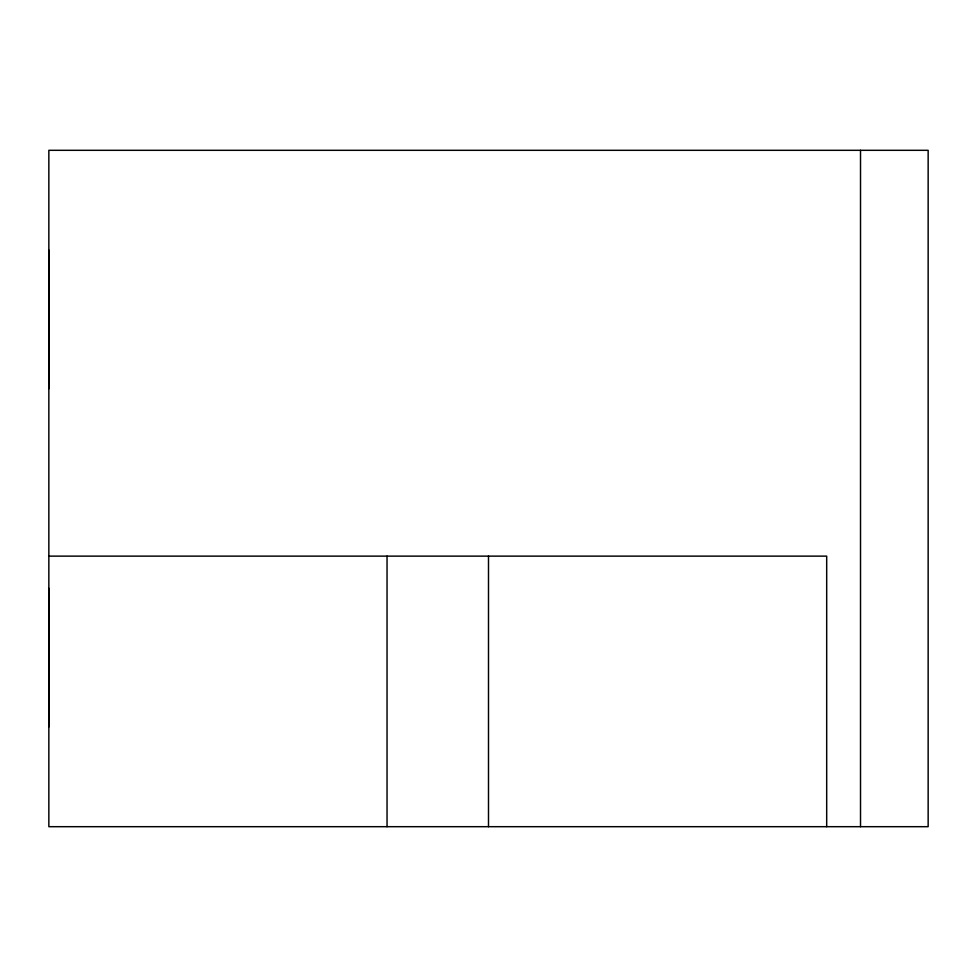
<?xml version="1.0" encoding="UTF-8"?>
<svg xmlns="http://www.w3.org/2000/svg" width="977" height="977" viewBox="0 0 977 977"><rect width="100%" height="100%" fill="white"/><g stroke="black" fill="none" stroke-linecap="round" stroke-linejoin="round"><path stroke-width="1.47" d="M48.85 726.925L48.85 588.264M48.85 556.133L48.85 150.311L928.15 150.311L928.15 826.689L48.85 826.689L48.85 556.133L826.689 556.133L826.689 826.689M860.517 150.311L860.517 826.689M488.5 556.133L488.5 826.689M387.039 556.133L387.039 826.689M48.85 250.075L48.85 388.736"/></g></svg>
